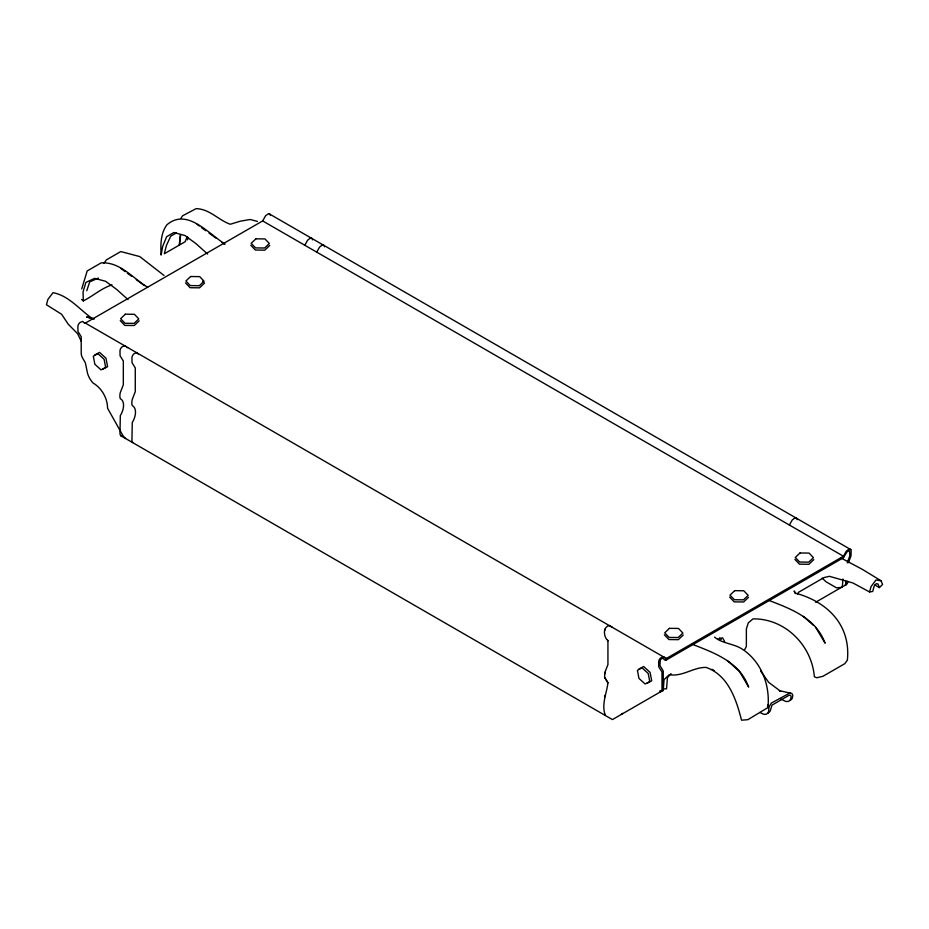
<?xml version="1.0" encoding="UTF-8"?>
<svg xmlns="http://www.w3.org/2000/svg" width="929" height="929" viewBox="0 0 929 929"><rect width="100%" height="100%" fill="white"/><g stroke="black" fill="none" stroke-linecap="round" stroke-linejoin="round"><path stroke-width="1.39" d="M659.718 691.002L663.19 690.7L664.084 679.622L669.286 674.663C682.548 677.009 693.417 667.034 706.156 667.417C728.348 675.244 736.232 699.467 741.539 720.196L747.915 719.661L767.946 707.55C770.211 685.184 761.466 661.785 742.294 649.139C733.782 643.553 722.193 643.611 714.54 637.12M842.951 578.988L842.278 587.302L836.483 587.813L826.02 581.775L822.177 578.152M845.634 585.363L845.971 581.217M180.342 235.072L179.367 245.07L180.609 235.13M604.593 713.878L605.325 715.504C601.226 704.345 606.672 693.499 607.938 682.815L604.593 677.276L604.918 672.352L607.938 664.595L607.938 640.824C603.618 637.027 602.41 627.005 609.401 625.519L612.269 627.307L611.654 627.447M604.593 630.768L604.93 629.13M604.593 674.001L604.93 672.352M604.593 697.052L604.93 695.403M81.717 288.919L87.187 270.954L101.18 262.872C120.096 261.711 132.835 278.235 147.653 287.258M797.442 594.188L798.545 592.272L824 577.583L829.411 576.317L852.892 582.971L869.579 591.959L871.007 586.652L875.966 579.998L881.122 580.811L882.55 584.469L879.403 587.604L874.804 584.945M86.78 290.731L89.718 281.859L98.358 278.05M187.461 239.868L188.297 237.464M187.17 236.512L185.15 241.726L164.317 253.756L166.419 245.453L170.75 236.163L176.417 232.889M847.248 562.869L849.872 555.705L849.466 550.723A4.018 2.322 -60 0 0 846.865 552.128L843.451 557.702L666.325 659.962L665.094 660.252L662.911 658.336A4.018 2.322 -60 0 0 660.31 659.927L659.904 665.385L663.248 671.063L663.248 687.843A7.107 4.099 60 0 1 661.785 691.095L612.42 719.592L120.712 435.701L119.98 434.075L120.317 415.611A13.958 8.059 -60 0 0 120.317 398.727A11.218 6.48 -60 0 1 120.317 392.549L123.325 384.792L123.325 361.021L120.073 355.807L119.98 350.976A3.553 2.055 -60 0 1 122.489 346.622L124.788 345.727L125.717 346.203M848.421 562.73L851.034 555.797L851.127 550.851A3.553 2.055 -60 0 0 848.618 549.399L846.319 551.152L843.451 556.25L666.325 658.51L663.457 656.733L661.158 657.639A3.553 2.055 -60 0 0 658.649 661.982L658.754 666.813L661.994 672.039L661.994 688.575A7.107 4.099 60 0 1 660.531 691.826M744.524 649.986L746.37 646.433L746.37 628.875L748.263 622.941L752.989 618.888C784.935 618.366 811.795 645.19 814.361 676.776L816.835 677.764L822.989 676.266L844.809 663.666L847.376 660.124C850.918 625.124 827.588 601.876 795.7 593.225L794.132 590.995L795.224 593.55M181.062 218.199L182.514 215.83L196.135 208.63C209.745 209.025 218.257 219.999 230.276 224.249L240.274 221.195L250.133 219.488L257.449 221.439M103.885 263.418L106.382 259.876L120.793 251.562L139.745 256.567L164.015 275.46M670.993 673.583L667.44 677.682L666.534 688.761L664.223 688.97M768.225 713.217L770.153 711.115L771.987 705.146L789.151 695.229L790.463 695.252L791.113 696.367L790.672 699.27L788.744 701.372L785.957 701.511L780.743 699.038M790.416 700.408L792.344 698.306L792.785 695.391L792.054 693.557L779.466 690.642L780.801 691.443L768.678 682.339L760.596 670.959M139.176 320.83L134.275 325.51L124.811 325.405L120.236 320.61M269.724 245.465L264.823 250.145L255.359 250.029L250.795 245.244M683.279 634.983L678.379 639.663L668.915 639.547L664.34 634.762M748.553 597.289L743.653 601.969L734.189 601.864L729.613 597.068M813.827 559.606L808.927 564.286L799.463 564.17L794.899 559.386M84.934 323.338L262.675 220.928L265.543 215.83L267.842 214.088A3.553 2.055 -60 0 1 270.351 215.528M304.782 245.244L307.65 240.147L309.949 238.393A3.553 2.055 -60 0 1 312.458 239.845M316.731 252.142L319.599 247.044L321.898 245.291A3.553 2.055 -60 0 1 324.418 246.742M789.395 525.036L792.263 519.95L794.562 518.196A3.553 2.055 -60 0 1 797.07 519.636M621.408 714.401L622.546 713.356M815.65 602.259L842.684 586.652M843.602 586.129L846.307 584.562A7.107 4.099 60 0 0 847.782 581.31M94.723 354.959L99.554 352.393L105.987 358.246L107.59 366.688L102.759 369.254M638.827 669.101L643.658 666.534L650.091 672.399L651.693 680.829L646.863 683.396M111.991 284.878C101.377 288.269 92.97 296.072 83.331 300.891L81.624 299.463M717.827 639.187L722.53 637.793L724.62 641.44M127.041 347.643L127.656 347.504M790.44 692.697L771.36 703.067L769.084 706.818L768.48 712.078L766.553 714.18L763.766 714.32L759.852 712.473M869.579 591.959L872.714 591.459L874.143 586.141L876.163 583.726L877.975 583.935L879.403 587.604M120.712 435.701L122.489 435.527M93.643 318.647L86.571 317.021L94.398 318.926M768.492 600.239C791.357 609.052 815.825 618.075 825.115 643.205L815.557 627.203M692.198 644.25C714.924 653.11 739.565 661.947 748.658 687.1L739.391 671.319L727.117 660.426M269.096 213.751L850.79 549.596M262.675 220.928L843.451 556.25L843.451 557.702M881.122 580.811L862.333 569.349L840.966 557.969M711.974 669.275L714.459 670.715M85.549 323.187L666.325 658.51L666.325 659.962M225.12 244.095C208.607 233.992 187.077 207.33 166.802 224.899C160.554 233.516 160.543 244.85 161.112 255.08L162.645 246.499L166.674 236.674L173.839 232.529L184.871 235.49L195.949 243.619L207.643 254.081M209.06 233.121L216.074 238.196M221.903 242.434L224.237 244.13M136.261 279.664L144.436 285.598M197.076 224.388L199.259 225.979M201.43 227.57L205.797 230.74M120.828 268.435L125.16 271.593M127.331 273.172L131.674 276.331M91.135 317.672C78.919 308.846 68.514 295.619 53.034 292.681L47.878 299.44L46.45 304.758L61.604 314.257L68.247 324.209L77.676 333.766L81.276 341.303M803.364 616.38L813.525 625.391M128.016 299.579L116.613 289.383L105.592 281.29L94.642 278.352L85.921 282.37L83.041 291.811L83.331 300.891M719.534 637.886L721.264 639.512M202.627 281.232L204.45 283.148L199.549 287.827L190.085 287.711L185.521 282.927M125.566 438.511L123.058 435.852L107.567 408.249A25.501 20.821 60 0 0 92.958 382.934A22.029 17.988 60 0 1 87.605 373.667L85.398 362.902L82.693 358.199A7.107 4.099 60 0 1 81.218 353.252L81.218 336.716L77.966 331.49L77.873 326.66A3.553 2.055 -60 0 1 80.382 322.317L82.681 321.411L84.458 323.095M607.938 682.815L604.593 677.276M138.526 354.309L136.737 352.625L134.438 353.519A3.553 2.055 -60 0 0 131.93 357.874L132.034 362.705L135.274 367.93L135.274 391.69L132.266 399.458A11.218 6.48 -60 0 0 132.266 405.636A13.958 8.059 -60 0 1 132.266 422.509L131.93 440.973L132.661 442.599M607.763 640.197L607.938 640.824M767.888 704.983L767.946 707.55M846.528 582.03A7.107 4.099 60 0 1 845.053 585.282M125.322 314.199L120.631 318.682L125.009 323.28L134.09 323.385L138.781 318.891L134.403 314.304L125.322 314.199M190.608 276.517L185.905 280.999L190.282 285.586L199.363 285.691L204.066 281.208L199.677 276.621L190.608 276.517M255.881 238.823L251.178 243.317L255.568 247.904L264.637 248.008L269.34 243.526L264.962 238.927L255.881 238.823M669.426 628.341L664.734 632.835L669.112 637.422L678.193 637.526L682.885 633.044L678.507 628.445L669.426 628.341M734.7 590.658L730.008 595.141L734.386 599.739L743.467 599.844L748.159 595.35L743.781 590.763L734.7 590.658M799.985 552.976L795.282 557.458L799.66 562.045L808.741 562.15L813.444 557.667L809.054 553.08L799.985 552.976M97.951 353.705L93.318 356.167L94.851 364.249L101.017 369.87L105.651 367.408L104.118 359.326L97.951 353.705M642.044 667.846L637.422 670.308L638.955 678.391L645.121 684.011L649.754 681.549L648.21 673.467L642.044 667.846"/></g></svg>
